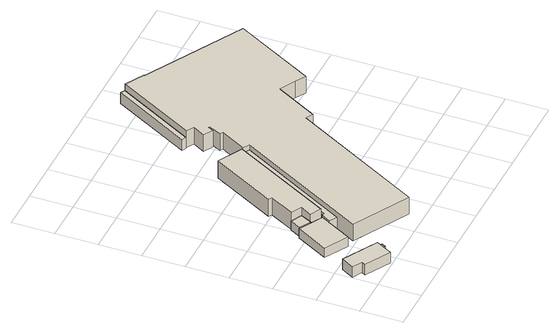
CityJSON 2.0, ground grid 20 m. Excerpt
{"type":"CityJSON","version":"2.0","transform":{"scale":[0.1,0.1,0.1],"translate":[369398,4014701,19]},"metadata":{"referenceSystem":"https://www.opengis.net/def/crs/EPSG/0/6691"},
"CityObjects":{
"building1":{"type":"Building","attributes":{"枝番":1,"利根川水系渡良瀬川洪水浸水想定区域（計画規模）.規模":"L1","利根川水系渡良瀬川洪水浸水想定区域（計画規模）.浸水ランク":"2","利根川水系渡良瀬川洪水浸水想定区域（計画規模）.浸水深":2.08,"利根川水系渡良瀬川洪水浸水想定区域（計画規模）.継続時間":27.3,"利根川水系渡良瀬川洪水浸水想定区域（想定最大規模）.規模":"L2","利根川水系渡良瀬川洪水浸水想定区域（想定最大規模）.浸水ランク":"3","利根川水系渡良瀬川洪水浸水想定区域（想定最大規模）.浸水深":3.72,"利根川水系渡良瀬川洪水浸水想定区域（想定最大規模）.継続時間":84.8,"利根川水系矢場川洪水浸水想定区域（計画規模）.規模":"L1","利根川水系矢場川洪水浸水想定区域（計画規模）.浸水ランク":"1","利根川水系矢場川洪水浸水想定区域（計画規模）.浸水深":0.06,"利根川水系矢場川洪水浸水想定区域（想定最大規模）.規模":"L2","利根川水系矢場川洪水浸水想定区域（想定最大規模）.浸水ランク":"2","利根川水系矢場川洪水浸水想定区域（想定最大規模）.浸水深":1.17,"利根川水系矢場川洪水浸水想定区域（想定最大規模）.継続時間":38.8,"利根川水系多々良川洪水浸水想定区域（計画規模）.規模":"L1","利根川水系多々良川洪水浸水想定区域（計画規模）.浸水ランク":"2","利根川水系多々良川洪水浸水想定区域（計画規模）.浸水深":0.53,"利根川水系多々良川洪水浸水想定区域（計画規模）.継続時間":14.6,"利根川水系多々良川洪水浸水想定区域（想定最大規模）.規模":"L2","利根川水系多々良川洪水浸水想定区域（想定最大規模）.浸水ランク":"2","利根川水系多々良川洪水浸水想定区域（想定最大規模）.浸水深":0.99,"利根川水系多々良川洪水浸水想定区域（想定最大規模）.継続時間":33.2,"利根川水系利根川洪水浸水想定区域（想定最大規模）.規模":"L2","利根川水系利根川洪水浸水想定区域（想定最大規模）.浸水ランク":"2","利根川水系利根川洪水浸水想定区域（想定最大規模）.浸水深":1.24,"usage":"411","measuredHeight":7,"BuildingDetails.prefecture":"10","BuildingDetails.city":"10207","BuildingDetails.surveyYear":2016},"geometry":[{"type":"Solid","lod":"1","boundaries":[[[[0,1,2,3,4,5]],[[4,6,7,5]],[[3,8,6,4]],[[2,9,8,3]],[[1,10,9,2]],[[0,11,10,1]],[[5,7,11,0]],[[6,8,9,10,11,7]]]]}]},
"building2":{"type":"Building","attributes":{"枝番":1,"利根川水系渡良瀬川洪水浸水想定区域（計画規模）.規模":"L1","利根川水系渡良瀬川洪水浸水想定区域（計画規模）.浸水ランク":"2","利根川水系渡良瀬川洪水浸水想定区域（計画規模）.浸水深":2.19,"利根川水系渡良瀬川洪水浸水想定区域（計画規模）.継続時間":27.3,"利根川水系渡良瀬川洪水浸水想定区域（想定最大規模）.規模":"L2","利根川水系渡良瀬川洪水浸水想定区域（想定最大規模）.浸水ランク":"3","利根川水系渡良瀬川洪水浸水想定区域（想定最大規模）.浸水深":3.81,"利根川水系渡良瀬川洪水浸水想定区域（想定最大規模）.継続時間":84.8,"利根川水系矢場川洪水浸水想定区域（計画規模）.規模":"L1","利根川水系矢場川洪水浸水想定区域（想定最大規模）.規模":"L2","利根川水系矢場川洪水浸水想定区域（想定最大規模）.浸水ランク":"2","利根川水系矢場川洪水浸水想定区域（想定最大規模）.浸水深":1.28,"利根川水系矢場川洪水浸水想定区域（想定最大規模）.継続時間":38.8,"利根川水系多々良川洪水浸水想定区域（計画規模）.規模":"L1","利根川水系多々良川洪水浸水想定区域（計画規模）.浸水ランク":"2","利根川水系多々良川洪水浸水想定区域（計画規模）.浸水深":0.63,"利根川水系多々良川洪水浸水想定区域（計画規模）.継続時間":14.6,"利根川水系多々良川洪水浸水想定区域（想定最大規模）.規模":"L2","利根川水系多々良川洪水浸水想定区域（想定最大規模）.浸水ランク":"2","利根川水系多々良川洪水浸水想定区域（想定最大規模）.浸水深":1.09,"利根川水系多々良川洪水浸水想定区域（想定最大規模）.継続時間":33.2,"利根川水系利根川洪水浸水想定区域（想定最大規模）.規模":"L2","利根川水系利根川洪水浸水想定区域（想定最大規模）.浸水ランク":"2","利根川水系利根川洪水浸水想定区域（想定最大規模）.浸水深":1.84,"measuredHeight":4.8,"BuildingDetails.prefecture":"10","BuildingDetails.city":"10207"},"geometry":[{"type":"Solid","lod":"1","boundaries":[[[[12,13,14,15]],[[14,16,17,15]],[[13,18,16,14]],[[12,19,18,13]],[[15,17,19,12]],[[16,18,19,17]]]]}]},
"building3":{"type":"Building","attributes":{"枝番":1,"利根川水系渡良瀬川洪水浸水想定区域（計画規模）.規模":"L1","利根川水系渡良瀬川洪水浸水想定区域（計画規模）.浸水ランク":"2","利根川水系渡良瀬川洪水浸水想定区域（計画規模）.浸水深":0.79,"利根川水系渡良瀬川洪水浸水想定区域（計画規模）.継続時間":14.9,"利根川水系渡良瀬川洪水浸水想定区域（想定最大規模）.規模":"L2","利根川水系渡良瀬川洪水浸水想定区域（想定最大規模）.浸水ランク":"2","利根川水系渡良瀬川洪水浸水想定区域（想定最大規模）.浸水深":2.44,"利根川水系渡良瀬川洪水浸水想定区域（想定最大規模）.継続時間":36.6,"利根川水系矢場川洪水浸水想定区域（計画規模）.規模":"L1","利根川水系矢場川洪水浸水想定区域（計画規模）.浸水ランク":"1","利根川水系矢場川洪水浸水想定区域（計画規模）.浸水深":0.26,"利根川水系矢場川洪水浸水想定区域（想定最大規模）.規模":"L2","利根川水系矢場川洪水浸水想定区域（想定最大規模）.浸水ランク":"1","利根川水系矢場川洪水浸水想定区域（想定最大規模）.浸水深":0.28,"利根川水系矢場川洪水浸水想定区域（想定最大規模）.継続時間":20.6,"利根川水系多々良川洪水浸水想定区域（計画規模）.規模":"L1","利根川水系多々良川洪水浸水想定区域（計画規模）.浸水ランク":"2","利根川水系多々良川洪水浸水想定区域（計画規模）.浸水深":1.03,"利根川水系多々良川洪水浸水想定区域（計画規模）.継続時間":8.3,"利根川水系多々良川洪水浸水想定区域（想定最大規模）.規模":"L2","利根川水系多々良川洪水浸水想定区域（想定最大規模）.浸水ランク":"1","利根川水系多々良川洪水浸水想定区域（想定最大規模）.浸水深":0.09,"利根川水系多々良川洪水浸水想定区域（想定最大規模）.継続時間":18.8,"利根川水系利根川洪水浸水想定区域（想定最大規模）.規模":"L2","利根川水系利根川洪水浸水想定区域（想定最大規模）.浸水ランク":"2","利根川水系利根川洪水浸水想定区域（想定最大規模）.浸水深":0.637,"usage":"431","measuredHeight":5.3,"BuildingDetails.prefecture":"10","BuildingDetails.city":"10207","BuildingDetails.surveyYear":2016},"geometry":[{"type":"Solid","lod":"1","boundaries":[[[[20,21,22,23]],[[22,24,25,23]],[[21,26,24,22]],[[20,27,26,21]],[[23,25,27,20]],[[24,26,27,25]]]]}]},
"building4":{"type":"Building","attributes":{"枝番":1,"利根川水系渡良瀬川洪水浸水想定区域（計画規模）.規模":"L1","利根川水系渡良瀬川洪水浸水想定区域（計画規模）.浸水ランク":"2","利根川水系渡良瀬川洪水浸水想定区域（計画規模）.浸水深":1.5,"利根川水系渡良瀬川洪水浸水想定区域（計画規模）.継続時間":6.5,"利根川水系渡良瀬川洪水浸水想定区域（想定最大規模）.規模":"L2","利根川水系渡良瀬川洪水浸水想定区域（想定最大規模）.浸水ランク":"3","利根川水系渡良瀬川洪水浸水想定区域（想定最大規模）.浸水深":3.15,"利根川水系渡良瀬川洪水浸水想定区域（想定最大規模）.継続時間":19.3,"利根川水系矢場川洪水浸水想定区域（計画規模）.規模":"L1","利根川水系矢場川洪水浸水想定区域（想定最大規模）.規模":"L2","利根川水系矢場川洪水浸水想定区域（想定最大規模）.浸水ランク":"2","利根川水系矢場川洪水浸水想定区域（想定最大規模）.浸水深":0.57,"利根川水系矢場川洪水浸水想定区域（想定最大規模）.継続時間":2.8,"利根川水系多々良川洪水浸水想定区域（計画規模）.規模":"L1","利根川水系多々良川洪水浸水想定区域（計画規模）.継続時間":13.9,"利根川水系多々良川洪水浸水想定区域（想定最大規模）.規模":"L2","利根川水系多々良川洪水浸水想定区域（想定最大規模）.浸水ランク":"1","利根川水系多々良川洪水浸水想定区域（想定最大規模）.浸水深":0.39,"利根川水系利根川洪水浸水想定区域（想定最大規模）.規模":"L2","利根川水系利根川洪水浸水想定区域（想定最大規模）.浸水ランク":"2","利根川水系利根川洪水浸水想定区域（想定最大規模）.浸水深":0.937,"usage":"431","measuredHeight":5.5,"BuildingDetails.prefecture":"10","BuildingDetails.city":"10207","BuildingDetails.surveyYear":2016},"geometry":[{"type":"Solid","lod":"1","boundaries":[[[[28,29,30,31]],[[30,32,33,31]],[[29,34,32,30]],[[28,35,34,29]],[[31,33,35,28]],[[32,34,35,33]]]]}]},
"building5":{"type":"Building","attributes":{"枝番":1,"利根川水系渡良瀬川洪水浸水想定区域（計画規模）.規模":"L1","利根川水系渡良瀬川洪水浸水想定区域（計画規模）.浸水ランク":"2","利根川水系渡良瀬川洪水浸水想定区域（計画規模）.浸水深":1.6,"利根川水系渡良瀬川洪水浸水想定区域（計画規模）.継続時間":11,"利根川水系渡良瀬川洪水浸水想定区域（想定最大規模）.規模":"L2","利根川水系渡良瀬川洪水浸水想定区域（想定最大規模）.浸水ランク":"3","利根川水系渡良瀬川洪水浸水想定区域（想定最大規模）.浸水深":3.27,"利根川水系渡良瀬川洪水浸水想定区域（想定最大規模）.継続時間":30.7,"利根川水系矢場川洪水浸水想定区域（計画規模）.規模":"L1","利根川水系矢場川洪水浸水想定区域（想定最大規模）.規模":"L2","利根川水系矢場川洪水浸水想定区域（想定最大規模）.浸水ランク":"2","利根川水系矢場川洪水浸水想定区域（想定最大規模）.浸水深":0.69,"利根川水系矢場川洪水浸水想定区域（想定最大規模）.継続時間":14.9,"利根川水系多々良川洪水浸水想定区域（計画規模）.規模":"L1","利根川水系多々良川洪水浸水想定区域（計画規模）.浸水ランク":"1","利根川水系多々良川洪水浸水想定区域（計画規模）.浸水深":0.02,"利根川水系多々良川洪水浸水想定区域（計画規模）.継続時間":2.8,"利根川水系多々良川洪水浸水想定区域（想定最大規模）.規模":"L2","利根川水系多々良川洪水浸水想定区域（想定最大規模）.浸水ランク":"2","利根川水系多々良川洪水浸水想定区域（想定最大規模）.浸水深":0.5,"利根川水系多々良川洪水浸水想定区域（想定最大規模）.継続時間":12.8,"利根川水系利根川洪水浸水想定区域（想定最大規模）.規模":"L2","利根川水系利根川洪水浸水想定区域（想定最大規模）.浸水ランク":"2","利根川水系利根川洪水浸水想定区域（想定最大規模）.浸水深":1.34,"measuredHeight":9.7,"BuildingDetails.prefecture":"10","BuildingDetails.city":"10207"},"geometry":[{"type":"Solid","lod":"1","boundaries":[[[[36,37,38,39,40,41,42,43]],[[42,44,45,43]],[[41,46,44,42]],[[40,47,46,41]],[[39,48,47,40]],[[38,49,48,39]],[[37,50,49,38]],[[36,51,50,37]],[[43,45,51,36]],[[44,46,47,48,49,50,51,45]]]]}]},
"building6":{"type":"Building","attributes":{"枝番":1,"利根川水系渡良瀬川洪水浸水想定区域（計画規模）.規模":"L1","利根川水系渡良瀬川洪水浸水想定区域（計画規模）.浸水ランク":"2","利根川水系渡良瀬川洪水浸水想定区域（計画規模）.浸水深":1.3,"利根川水系渡良瀬川洪水浸水想定区域（計画規模）.継続時間":6.5,"利根川水系渡良瀬川洪水浸水想定区域（想定最大規模）.規模":"L2","利根川水系渡良瀬川洪水浸水想定区域（想定最大規模）.浸水ランク":"2","利根川水系渡良瀬川洪水浸水想定区域（想定最大規模）.浸水深":2.97,"利根川水系渡良瀬川洪水浸水想定区域（想定最大規模）.継続時間":19.3,"利根川水系矢場川洪水浸水想定区域（想定最大規模）.規模":"L2","利根川水系矢場川洪水浸水想定区域（想定最大規模）.浸水ランク":"1","利根川水系矢場川洪水浸水想定区域（想定最大規模）.浸水深":0.39,"利根川水系矢場川洪水浸水想定区域（想定最大規模）.継続時間":2.8,"利根川水系多々良川洪水浸水想定区域（計画規模）.規模":"L1","利根川水系多々良川洪水浸水想定区域（計画規模）.継続時間":2.8,"利根川水系多々良川洪水浸水想定区域（想定最大規模）.規模":"L2","利根川水系多々良川洪水浸水想定区域（想定最大規模）.浸水ランク":"1","利根川水系多々良川洪水浸水想定区域（想定最大規模）.浸水深":0.2,"利根川水系利根川洪水浸水想定区域（想定最大規模）.規模":"L2","利根川水系利根川洪水浸水想定区域（想定最大規模）.浸水ランク":"2","利根川水系利根川洪水浸水想定区域（想定最大規模）.浸水深":0.937,"usage":"431","measuredHeight":6.4,"BuildingDetails.prefecture":"10","BuildingDetails.city":"10207","BuildingDetails.surveyYear":2016},"geometry":[{"type":"Solid","lod":"1","boundaries":[[[[52,53,54,55,56,57,58,59,60]],[[59,61,62,60]],[[58,63,61,59]],[[57,64,63,58]],[[56,65,64,57]],[[55,66,65,56]],[[54,67,66,55]],[[53,68,67,54]],[[52,69,68,53]],[[60,62,69,52]],[[61,63,64,65,66,67,68,69,62]]]]}]},
"building7":{"type":"Building","attributes":{"枝番":1,"利根川水系渡良瀬川洪水浸水想定区域（計画規模）.規模":"L1","利根川水系渡良瀬川洪水浸水想定区域（計画規模）.浸水ランク":"2","利根川水系渡良瀬川洪水浸水想定区域（計画規模）.浸水深":1.6,"利根川水系渡良瀬川洪水浸水想定区域（計画規模）.継続時間":6.8,"利根川水系渡良瀬川洪水浸水想定区域（想定最大規模）.規模":"L2","利根川水系渡良瀬川洪水浸水想定区域（想定最大規模）.浸水ランク":"3","利根川水系渡良瀬川洪水浸水想定区域（想定最大規模）.浸水深":3.26,"利根川水系渡良瀬川洪水浸水想定区域（想定最大規模）.継続時間":20.1,"利根川水系矢場川洪水浸水想定区域（計画規模）.規模":"L1","利根川水系矢場川洪水浸水想定区域（計画規模）.浸水ランク":"1","利根川水系矢場川洪水浸水想定区域（計画規模）.浸水深":0.16,"利根川水系矢場川洪水浸水想定区域（想定最大規模）.規模":"L2","利根川水系矢場川洪水浸水想定区域（想定最大規模）.浸水ランク":"2","利根川水系矢場川洪水浸水想定区域（想定最大規模）.浸水深":0.68,"利根川水系矢場川洪水浸水想定区域（想定最大規模）.継続時間":5.3,"利根川水系多々良川洪水浸水想定区域（計画規模）.規模":"L1","利根川水系多々良川洪水浸水想定区域（計画規模）.浸水ランク":"1","利根川水系多々良川洪水浸水想定区域（計画規模）.浸水深":0.03,"利根川水系多々良川洪水浸水想定区域（想定最大規模）.規模":"L2","利根川水系多々良川洪水浸水想定区域（想定最大規模）.浸水ランク":"1","利根川水系多々良川洪水浸水想定区域（想定最大規模）.浸水深":0.49,"利根川水系利根川洪水浸水想定区域（想定最大規模）.規模":"L2","利根川水系利根川洪水浸水想定区域（想定最大規模）.浸水ランク":"2","利根川水系利根川洪水浸水想定区域（想定最大規模）.浸水深":1.24,"usage":"431","measuredHeight":15.4,"BuildingDetails.prefecture":"10","BuildingDetails.city":"10207","BuildingDetails.surveyYear":2016},"geometry":[{"type":"Solid","lod":"1","boundaries":[[[[70,71,72,73,74,75,76,77,78,79,80,81,82,83,84,85,86,87,88,89,90]],[[89,91,92,90]],[[88,93,91,89]],[[87,94,93,88]],[[86,95,94,87]],[[85,96,95,86]],[[84,97,96,85]],[[83,98,97,84]],[[82,99,98,83]],[[81,100,99,82]],[[80,101,100,81]],[[79,102,101,80]],[[78,103,102,79]],[[77,104,103,78]],[[76,105,104,77]],[[75,106,105,76]],[[74,107,106,75]],[[73,108,107,74]],[[72,109,108,73]],[[71,110,109,72]],[[70,111,110,71]],[[90,92,111,70]],[[91,93,94,95,96,97,98,99,100,101,102,103,104,105,106,107,108,109,110,111,92]]]]}]},
"building8":{"type":"Building","attributes":{"枝番":1,"利根川水系渡良瀬川洪水浸水想定区域（計画規模）.規模":"L1","利根川水系渡良瀬川洪水浸水想定区域（計画規模）.浸水ランク":"2","利根川水系渡良瀬川洪水浸水想定区域（計画規模）.浸水深":1.9,"利根川水系渡良瀬川洪水浸水想定区域（計画規模）.継続時間":30.9,"利根川水系渡良瀬川洪水浸水想定区域（想定最大規模）.規模":"L2","利根川水系渡良瀬川洪水浸水想定区域（想定最大規模）.浸水ランク":"3","利根川水系渡良瀬川洪水浸水想定区域（想定最大規模）.浸水深":3.55,"利根川水系渡良瀬川洪水浸水想定区域（想定最大規模）.継続時間":103.8,"利根川水系矢場川洪水浸水想定区域（計画規模）.規模":"L1","利根川水系矢場川洪水浸水想定区域（計画規模）.浸水ランク":"1","利根川水系矢場川洪水浸水想定区域（計画規模）.浸水深":0.16,"利根川水系矢場川洪水浸水想定区域（想定最大規模）.規模":"L2","利根川水系矢場川洪水浸水想定区域（想定最大規模）.浸水ランク":"2","利根川水系矢場川洪水浸水想定区域（想定最大規模）.浸水深":0.98,"利根川水系矢場川洪水浸水想定区域（想定最大規模）.継続時間":43.6,"利根川水系多々良川洪水浸水想定区域（計画規模）.規模":"L1","利根川水系多々良川洪水浸水想定区域（計画規模）.浸水ランク":"1","利根川水系多々良川洪水浸水想定区域（計画規模）.浸水深":0.33,"利根川水系多々良川洪水浸水想定区域（計画規模）.継続時間":15.7,"利根川水系多々良川洪水浸水想定区域（想定最大規模）.規模":"L2","利根川水系多々良川洪水浸水想定区域（想定最大規模）.浸水ランク":"2","利根川水系多々良川洪水浸水想定区域（想定最大規模）.浸水深":0.79,"利根川水系多々良川洪水浸水想定区域（想定最大規模）.継続時間":36.4,"利根川水系利根川洪水浸水想定区域（想定最大規模）.規模":"L2","利根川水系利根川洪水浸水想定区域（想定最大規模）.浸水ランク":"2","利根川水系利根川洪水浸水想定区域（想定最大規模）.浸水深":1.14,"measuredHeight":6.4,"BuildingDetails.prefecture":"10","BuildingDetails.city":"10207"},"geometry":[{"type":"Solid","lod":"1","boundaries":[[[[112,113,114,115]],[[114,116,117,115]],[[113,118,116,114]],[[112,119,118,113]],[[115,117,119,112]],[[116,118,119,117]]]]}]}
},
"vertices":[
[39,77,4],[49,95,4],[4,120,4],[38,180,4],[203,88,4],[159,9,4],[203,88,60],[159,9,60],[38,180,60],[4,120,60],[49,95,60],[39,77,60],
[196,72,2],[207,93,2],[232,80,2],[221,59,2],[232,80,32],[221,59,32],[207,93,32],[196,72,32],
[82,280,7],[167,433,7],[278,372,7],[193,218,7],[278,372,56],[193,218,56],[167,433,56],[82,280,56],
[176,434,8],[203,484,8],[255,458,8],[229,405,8],[255,458,56],[229,405,56],[203,484,56],[176,434,56],
[230,406,5],[259,460,5],[210,486,5],[273,601,5],[257,610,5],[423,913,5],[538,850,5],[280,379,5],[538,850,96],[280,379,96],[423,913,96],[257,610,96],[273,601,96],[210,486,96],[259,460,96],[230,406,96],
[255,329,12],[281,376,12],[293,370,12],[384,537,12],[374,543,12],[411,607,12],[546,853,12],[581,834,12],[290,310,12],[581,834,66],[290,310,66],[546,853,66],[411,607,66],[374,543,66],[384,537,66],[293,370,66],[281,376,66],[255,329,66],
[238,216,5],[581,834,5],[550,851,5],[616,970,5],[601,978,5],[633,1036,5],[627,1040,5],[613,1014,5],[569,1039,5],[601,1096,5],[566,1116,5],[768,1482,5],[857,1433,5],[855,1430,5],[1320,1171,5],[1113,796,5],[1062,824,5],[989,864,5],[879,666,5],[846,685,5],[504,68,5],[846,685,93],[504,68,93],[879,666,93],[989,864,93],[1062,824,93],[1113,796,93],[1320,1171,93],[855,1430,93],[857,1433,93],[768,1482,93],[566,1116,93],[601,1096,93],[569,1039,93],[613,1014,93],[627,1040,93],[633,1036,93],[601,978,93],[616,970,93],[550,851,93],[581,834,93],[238,216,93],
[543,1128,3],[746,1495,3],[766,1483,3],[563,1117,3],[766,1483,60],[563,1117,60],[746,1495,60],[543,1128,60]
]}
